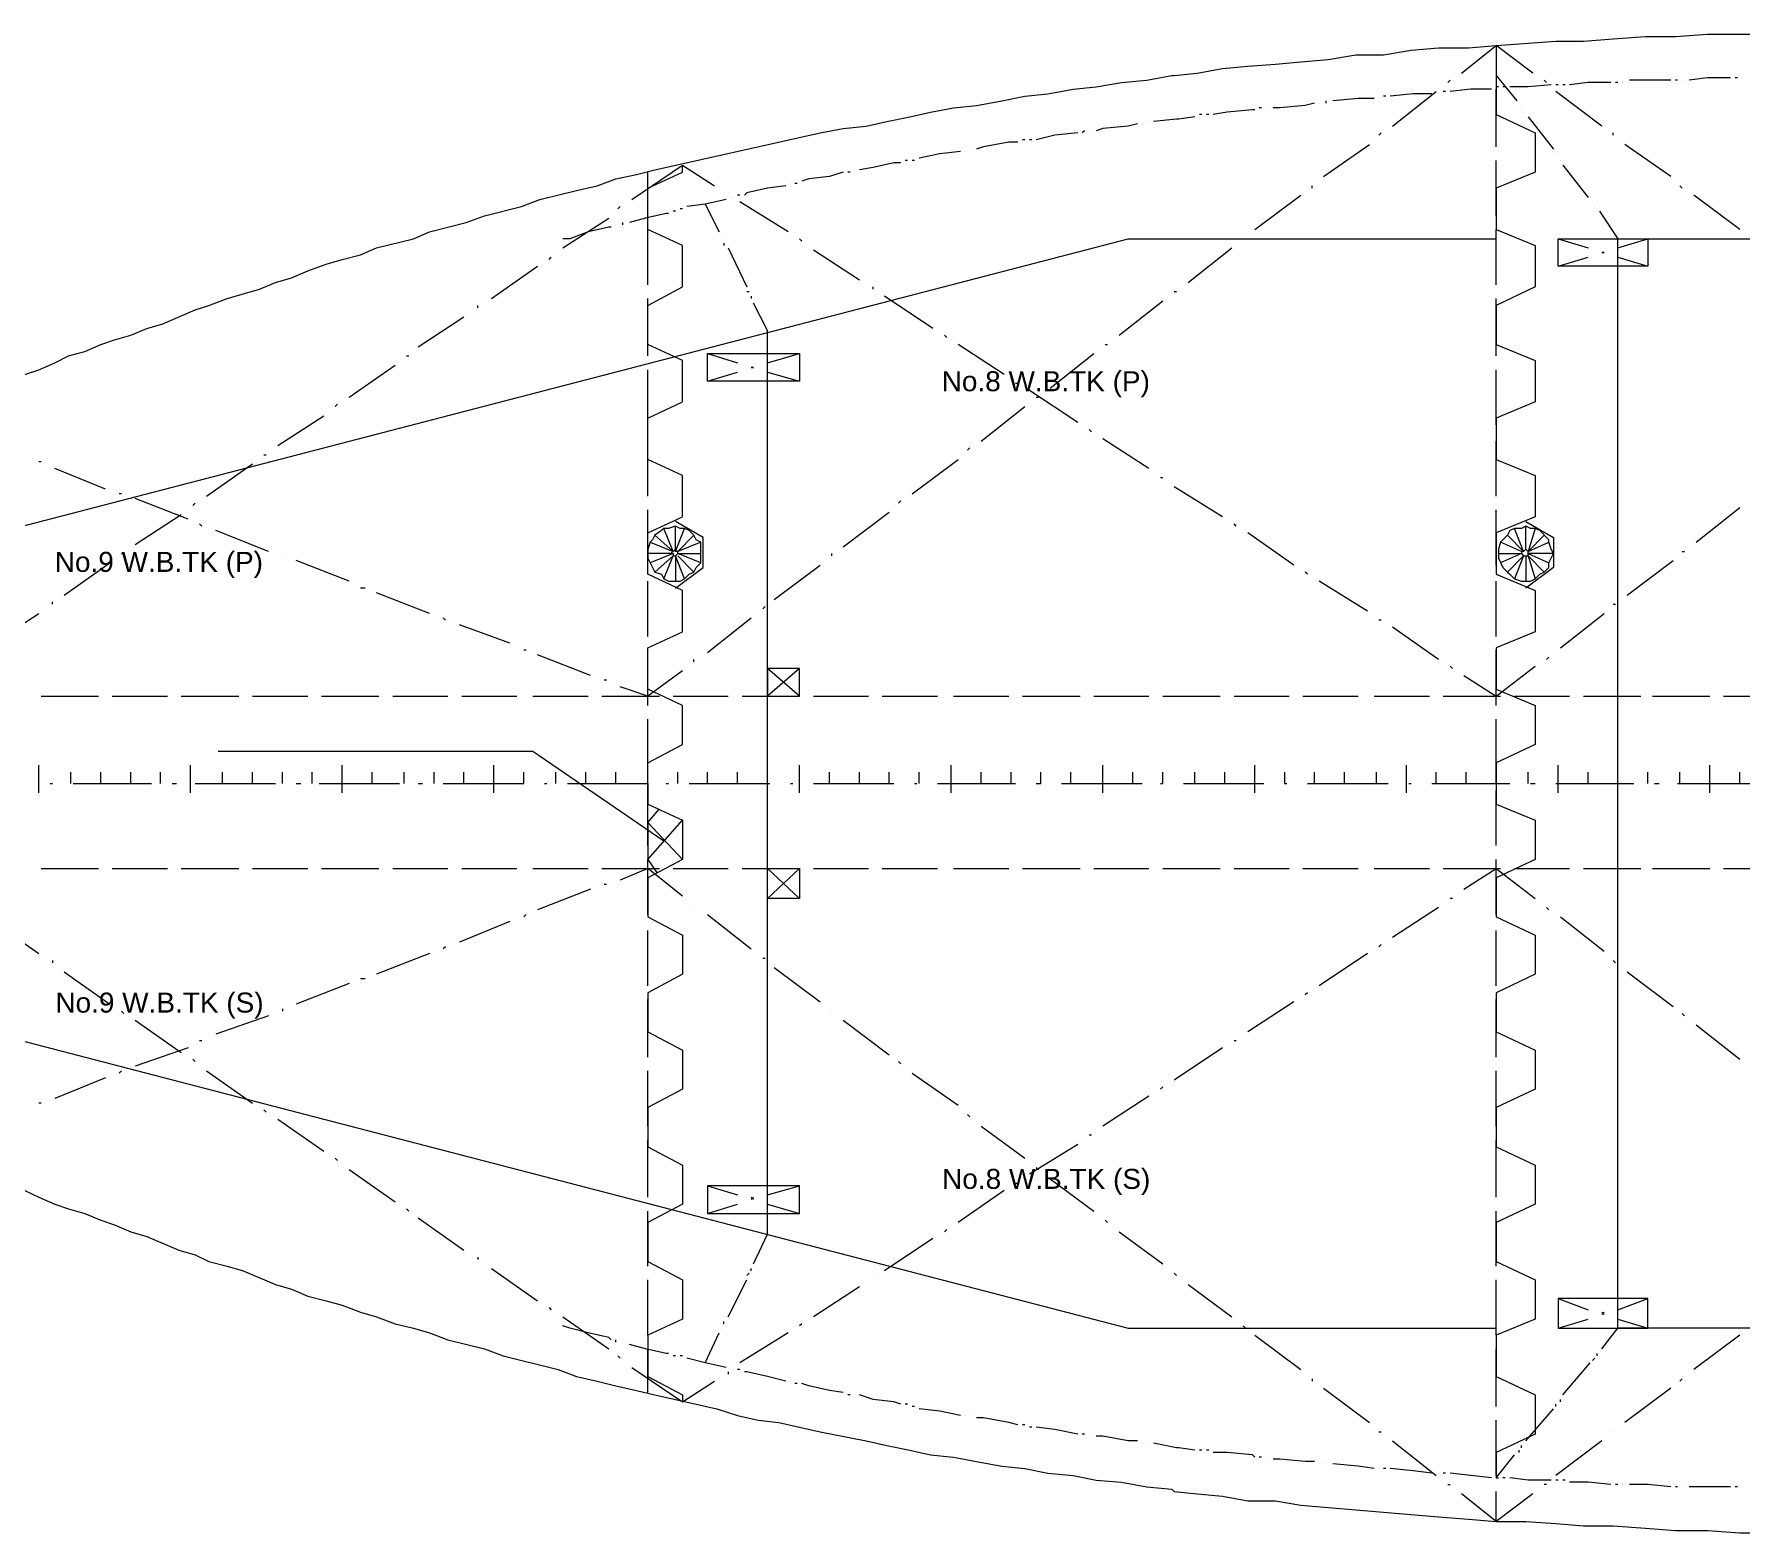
# Model space of a CAD drawing. Header units: millimetres. Extents: x -1005 to 294628, y -1154 to 182592.
# Drawn here: x 50170 to 101309, y 65571 to 110478 of the extents above; entities that cross this region are included whole.
import ezdxf

# ---------------------------------------------------------------- set-up
doc = ezdxf.new("R2010")
doc.units = ezdxf.units.MM
doc.layers.add('PDF_Geomertry', color=7, linetype='Continuous')
doc.styles.get("Standard").update_dxf_attribs({"font": 'arial.ttf'})

msp = doc.modelspace()

# ---------------------------------------------------------------- linework, layer by layer
at = {"layer": 'PDF_Geomertry', "lineweight": 5}
for points in [[(49894, 100284), (50307, 100422), (50789, 100629), (51203, 100835), (51685, 100973), (52167, 101180), (52580, 101318), (53062, 101455), (53544, 101662), (54027, 101800), (54991, 102213), (55404, 102351), (55955, 102557), (56919, 102833), (57401, 103039), (57884, 103177), (58366, 103384), (58917, 103590), (59399, 103728), (59950, 103866), (60432, 104073), (61534, 104348), (62016, 104555), (63118, 104830), (63669, 105037), (64771, 105312), (65322, 105519), (66424, 105794), (67044, 105932), (67595, 106139), (68215, 106277), (68766, 106414), (73725, 107516), (74414, 107654), (75102, 107723), (75722, 107861), (76411, 107998), (77031, 108136), (77720, 108274), (78408, 108343), (79166, 108481), (79855, 108618), (80543, 108687), (81301, 108825), (81990, 108894), (82747, 109032), (83505, 109100), (84263, 109238), (84332, 109238), (85020, 109307), (85778, 109445), (86536, 109514), (87362, 109583), (88120, 109651), (88946, 109720), (89773, 109858), (90599, 109858), (91426, 109996), (92252, 110065), (93148, 110065), (93974, 110134), (95765, 110271), (96591, 110271), (97487, 110340), (98451, 110409), (99346, 110409), (100311, 110478), (104168, 110478)], [(92941, 109307), (93974, 110134)], [(95076, 109307), (93974, 110134), (93974, 109238), (94594, 108481)], [(92528, 109032), (92597, 109100)], [(93974, 109238), (93974, 108067), (95145, 107516), (95145, 106345), (93974, 105863), (93974, 104624), (95145, 104141), (95145, 102902), (93974, 102351), (93974, 101180), (95145, 100698), (95145, 99458), (93974, 98976), (93974, 97736), (95145, 97254), (95145, 96014), (93974, 95532), (93974, 94292), (95145, 93810), (95145, 92570), (93974, 92088), (93974, 90849), (95145, 90366), (95145, 89196), (93974, 88645), (93974, 88025), (93974, 87405), (95145, 86923), (95145, 85752), (93974, 85201), (93974, 84030), (95145, 83479), (95145, 82308), (93974, 81757), (93974, 80586), (95145, 80035), (95145, 78864), (93974, 78313), (93974, 77142), (95145, 76591), (95145, 75421), (93974, 74870), (93974, 73699), (95145, 73148), (95145, 71977), (93974, 71495), (93974, 70255), (95145, 69704), (95145, 68533), (93974, 67982), (93974, 67224), (94043, 67224)], [(95627, 108963), (94938, 108894), (94387, 108894)], [(95489, 109032), (95420, 109100)], [(95834, 108963), (95765, 108963)], [(96040, 108963), (95972, 108963)], [(97418, 109032), (96729, 109032), (96178, 108963)], [(97625, 109032), (97556, 109032)], [(97762, 109032), (97762, 109032)], [(99209, 109100), (98520, 109100), (97969, 109100)], [(99415, 109100), (99346, 109100)], [(99553, 109100), (99553, 109100)], [(100999, 109169), (100311, 109169), (99760, 109100)], [(101206, 109169), (101137, 109169)], [(88877, 108481), (88877, 108412)], [(90324, 108549), (89842, 108549), (89084, 108481)], [(90461, 108549), (90461, 108549)], [(90668, 108618), (90599, 108618)], [(92046, 108687), (91495, 108687), (90806, 108618)], [(90875, 107723), (92183, 108756)], [(92252, 108687), (92252, 108687)], [(92459, 108756), (92390, 108756)], [(93836, 108825), (93216, 108825), (92597, 108756)], [(94043, 108894), (93974, 108894)], [(93974, 107103), (93974, 108825)], [(94250, 108894), (94181, 108894)], [(97142, 107723), (95765, 108756)], [(84951, 107998), (84469, 107930), (84400, 107930), (83712, 107861)], [(85158, 108067), (85089, 108067)], [(85365, 108067), (85296, 108067)], [(86742, 108205), (86673, 108205), (85916, 108136), (85502, 108067)], [(86949, 108274), (86880, 108274)], [(87087, 108274), (87087, 108274)], [(88533, 108412), (88257, 108343), (87500, 108274), (87293, 108274)], [(88671, 108412), (88671, 108412)], [(94732, 108274), (94732, 108274)], [(94801, 108136), (94801, 108136)], [(94938, 107998), (95696, 107034)], [(81439, 107516), (80750, 107447), (80199, 107310)], [(81645, 107585), (81577, 107516)], [(81783, 107585), (81783, 107585)], [(83230, 107792), (82954, 107723), (82196, 107654), (81990, 107585)], [(83367, 107792), (83367, 107792)], [(83574, 107861), (83574, 107861)], [(90461, 107447), (90530, 107516)], [(97487, 107447), (97487, 107516)], [(77926, 106965), (77306, 106896), (76686, 106759)], [(78064, 106965), (78064, 106965)], [(78271, 107034), (78271, 107034)], [(79648, 107241), (79373, 107241), (78615, 107103), (78408, 107034)], [(79855, 107310), (79786, 107310)], [(80061, 107310), (79992, 107310)], [(88808, 106208), (90186, 107172)], [(95765, 106896), (95765, 106896)], [(99209, 106208), (97831, 107172)], [(68077, 105519), (69592, 106552), (70557, 105932)], [(68559, 88025), (68559, 88645), (69592, 89196), (69592, 90366), (68559, 90849), (68559, 92088), (69592, 92570), (69592, 93810), (68559, 94292), (68559, 95532), (69592, 96014), (69592, 97254), (68559, 97736), (68559, 98976), (69592, 99458), (69592, 100698), (68559, 101180), (68559, 102351), (69592, 102902), (69592, 104141), (68559, 104624), (68559, 105863), (69592, 106345), (69592, 106552)], [(76135, 106621), (75929, 106621), (75309, 106483), (74896, 106414)], [(76342, 106690), (76273, 106690)], [(76549, 106690), (76480, 106690)], [(93974, 105037), (93974, 106690)], [(95903, 106690), (95903, 106690)], [(95972, 106552), (96729, 105588)], [(68559, 105037), (68559, 106345)], [(72692, 105932), (72141, 105863), (71521, 105726), (71452, 105657)], [(72829, 106001), (72829, 106001)], [(73036, 106001), (72967, 106001)], [(74414, 106345), (74000, 106208), (73380, 106139), (73174, 106070)], [(74620, 106345), (74551, 106345)], [(74758, 106345), (74758, 106345)], [(88464, 105863), (88464, 105932)], [(99553, 105863), (99484, 105932)], [(70901, 105519), (70281, 105381), (69730, 105312)], [(70281, 105381), (70694, 104555)], [(70970, 105726), (70970, 105726)], [(71108, 105588), (71108, 105588)], [(71314, 105657), (71245, 105657)], [(72761, 104555), (71314, 105450)], [(86742, 104624), (88120, 105657)], [(96867, 105450), (96867, 105450)], [(101275, 104624), (99897, 105657)], [(66011, 104073), (67388, 104968)], [(67664, 105243), (67733, 105312)], [(69179, 105106), (69110, 105106), (68490, 104968), (68008, 104830)], [(69386, 105175), (69317, 105175)], [(69592, 105243), (69523, 105243)], [(96936, 105312), (96936, 105312)], [(97073, 105175), (97625, 104348)], [(46657, 94912), (82954, 104348), (93974, 104348)], [(67457, 104692), (67388, 104692), (66768, 104555), (66217, 104348), (66011, 104348)], [(67595, 104761), (67595, 104761)], [(67802, 104830), (67802, 104761)], [(68559, 102971), (68559, 104624)], [(70763, 104348), (70763, 104348)], [(73174, 104279), (73105, 104348)], [(86398, 104348), (86467, 104348)], [(93974, 102971), (93974, 104624)], [(95834, 104348), (96729, 104073)], [(119527, 71701), (97625, 71701), (97625, 104348), (119527, 104348)], [(97625, 104073), (98520, 104348)], [(70832, 104210), (70832, 104141)], [(70970, 104073), (71521, 102902)], [(74896, 103108), (73518, 104004)], [(84745, 103039), (86053, 104073)], [(63876, 102557), (65253, 103522)], [(65598, 103728), (65666, 103797)], [(95834, 103522), (96729, 103797)], [(97625, 103797), (98520, 103522)], [(75309, 102833), (75309, 102902)], [(63462, 102282), (63462, 102351)], [(68559, 100835), (68559, 102557)], [(71521, 102764), (71590, 102764)], [(71659, 102626), (71659, 102557)], [(71727, 73630), (72141, 74525), (72141, 101593), (71727, 102420)], [(77100, 101662), (75653, 102626)], [(82679, 101455), (83987, 102488)], [(84332, 102764), (84400, 102764)], [(93974, 100835), (93974, 102557)], [(61672, 101111), (63049, 102006)], [(77513, 101386), (77444, 101455)], [(61327, 100835), (61396, 100835)], [(70350, 100904), (71245, 100629)], [(72141, 100629), (73105, 100904)], [(79235, 100284), (77857, 101180)], [(80612, 99871), (81921, 100904)], [(82265, 101180), (82334, 101180)], [(59605, 99596), (60983, 100560)], [(68559, 98769), (68559, 100422)], [(70350, 100078), (71245, 100353)], [(72141, 100353), (73105, 100078)], [(93974, 98769), (93974, 100422)], [(79648, 100009), (79579, 100009)], [(81439, 98838), (79992, 99802)], [(59192, 99320), (59261, 99389)], [(78546, 98287), (79855, 99320)], [(80199, 99596), (80268, 99596)], [(57470, 98149), (58848, 99045)], [(68559, 96634), (68559, 98356)], [(81852, 98563), (81783, 98631)], [(83574, 97461), (82196, 98356)], [(93974, 96634), (93974, 98287)], [(57057, 97874), (57126, 97874)], [(76480, 96703), (77857, 97736)], [(78133, 98012), (78202, 98080)], [(50376, 97667), (50307, 97667)], [(52305, 96841), (50789, 97461)], [(55335, 96634), (56713, 97598)], [(83987, 97185), (83918, 97185)], [(52787, 96703), (52718, 96703)], [(85778, 96014), (84332, 96910)], [(54784, 95945), (53200, 96565)], [(54922, 96359), (54991, 96427)], [(68559, 94568), (68559, 96221)], [(74414, 95119), (75791, 96152)], [(76067, 96427), (76135, 96496)], [(93974, 94568), (93974, 96221)], [(99966, 95257), (101275, 96290)], [(53200, 95188), (54578, 96083)], [(55197, 95739), (55129, 95808)], [(69317, 94981), (69041, 95670)], [(69386, 93879), (70212, 94499), (70212, 95394), (69386, 95876)], [(69386, 95050), (69386, 95739)], [(69386, 94981), (69661, 95670)], [(86191, 95739), (86122, 95808)], [(94319, 95463), (94801, 94981), (94525, 95670)], [(94869, 95876), (95696, 95394), (95696, 94499), (94869, 93879)], [(94869, 95050), (94869, 95739)], [(95145, 95670), (94938, 94981), (95558, 95257)], [(57195, 94981), (55611, 95601)], [(68628, 95257), (69317, 94981), (68766, 95463)], [(70143, 95257), (69455, 94981), (69937, 95463)], [(87913, 94568), (86536, 95532)], [(94732, 94981), (94112, 95257)], [(94938, 94981), (95420, 95463)], [(51065, 93672), (52442, 94637)], [(52787, 94912), (52856, 94912)], [(57608, 94843), (57608, 94843)], [(59605, 94086), (58021, 94706)], [(69248, 94912), (68559, 94912)], [(69317, 94912), (68628, 94637)], [(69041, 94155), (69317, 94843), (68766, 94361)], [(69661, 94155), (69386, 94843), (69386, 94086)], [(70143, 94637), (69455, 94912), (70143, 94912)], [(69455, 94843), (69937, 94361)], [(74069, 94843), (74069, 94912)], [(94043, 94912), (94732, 94912), (94112, 94637)], [(94319, 94361), (94801, 94843), (94525, 94155)], [(94869, 94843), (94869, 94086)], [(95696, 94912), (94938, 94912), (95558, 94637)], [(95420, 94361), (94938, 94843), (95145, 94155)], [(97900, 93672), (99277, 94706)], [(99553, 94981), (99622, 94981)], [(72347, 93535), (73725, 94568)], [(88326, 94292), (88257, 94361)], [(60088, 93879), (59950, 93879)], [(62016, 93121), (60432, 93741)], [(68559, 92433), (68559, 94086)], [(90117, 93190), (88671, 94086)], [(93974, 92433), (93974, 94086)], [(48930, 92226), (50307, 93121)], [(50721, 93397), (50721, 93466)], [(72003, 93259), (72072, 93328)], [(95903, 92088), (97211, 93121)], [(97487, 93397), (97556, 93397)], [(62498, 92915), (62429, 92984)], [(64427, 92226), (62911, 92777)], [(70350, 91951), (71659, 92984)], [(90530, 92915), (90461, 92915)], [(92252, 91744), (90875, 92708)], [(64909, 92019), (64840, 92019)], [(66837, 91262), (65253, 91882)], [(68559, 90366), (68559, 92019)], [(69937, 91675), (69937, 91744)], [(93974, 90366), (93974, 92019)], [(95489, 91744), (95558, 91813)], [(67319, 91124), (67251, 91124)], [(69592, 91400), (68559, 90642), (67733, 90917)], [(71383, 90642), (73105, 90642), (72141, 91468)], [(73105, 91468), (72141, 90642)], [(92665, 91468), (92597, 91537)], [(93010, 91262), (93974, 90642), (95145, 91537)], [(50376, 90642), (52098, 90642)], [(52511, 90642), (54164, 90642)], [(54578, 90642), (56299, 90642)], [(56713, 90642), (58366, 90642)], [(58779, 90642), (60501, 90642)], [(60914, 90642), (62567, 90642)], [(62980, 90642), (64633, 90642)], [(65115, 90642), (66768, 90642)], [(67182, 90642), (68904, 90642)], [(69317, 90642), (70970, 90642)], [(73518, 90642), (75171, 90642)], [(75584, 90642), (77237, 90642)], [(77720, 90642), (79373, 90642)], [(79786, 90642), (81508, 90642)], [(81921, 90642), (83574, 90642)], [(83987, 90642), (85709, 90642)], [(86122, 90642), (87775, 90642)], [(88189, 90642), (89842, 90642)], [(90324, 90642), (91977, 90642)], [(92390, 90642), (94112, 90642)], [(94525, 90642), (96178, 90642)], [(96591, 90642), (98313, 90642)], [(98658, 90642), (100379, 90642)], [(100793, 90642), (102446, 90642)], [(68559, 88231), (68559, 89953)], [(93974, 88231), (93974, 89953)], [(55680, 88989), (65115, 88989), (69041, 86303)], [(50307, 87749), (50307, 88576)], [(54853, 87749), (54853, 88576)], [(59399, 87749), (59399, 88576)], [(63945, 87749), (63945, 88576)], [(68559, 87749), (68559, 88576)], [(73105, 87749), (73105, 88576)], [(77651, 87749), (77651, 88576)], [(82196, 87749), (82196, 88576)], [(86742, 87749), (86742, 88576)], [(91288, 87749), (91288, 88576)], [(95834, 87749), (95834, 88576)], [(100379, 87749), (100379, 88576)], [(50652, 88025), (50721, 88025)], [(51272, 88025), (51272, 88369)], [(51340, 88025), (53682, 88025)], [(52167, 88025), (52167, 88369)], [(53062, 88025), (53062, 88369)], [(53958, 88025), (53958, 88369)], [(54302, 88025), (54440, 88025)], [(54991, 88025), (57401, 88025)], [(55817, 88025), (55817, 88369)], [(56713, 88025), (56713, 88369)], [(57608, 88025), (57608, 88369)], [(58021, 88025), (58159, 88025)], [(58503, 88025), (58503, 88369)], [(58710, 88025), (61121, 88025)], [(60294, 88025), (60294, 88369)], [(61258, 88025), (61258, 88369)], [(61672, 88025), (61809, 88025)], [(62154, 88025), (62154, 88369)], [(62429, 88025), (64840, 88025), (64840, 88369)], [(63049, 88025), (63049, 88369)], [(65460, 88025), (65529, 88025)], [(65804, 88025), (65804, 88369)], [(66149, 88025), (68559, 88025), (68559, 87405), (69592, 86923), (69592, 85752), (68559, 85201), (68559, 84030), (69592, 83479), (69592, 82308), (68559, 81757), (68559, 80586), (69592, 80035), (69592, 78864), (68559, 78313), (68559, 77142), (69592, 76591), (69592, 75421), (68559, 74870), (68559, 73699), (69592, 73148), (69592, 71977), (68559, 71495), (68559, 70255), (69592, 69704), (69592, 69497)], [(66700, 88025), (66700, 88369)], [(67595, 88025), (67595, 88369)], [(69110, 88025), (69179, 88025)], [(69455, 88025), (69455, 88369)], [(69799, 88025), (72210, 88025)], [(70350, 88025), (70350, 88369)], [(71245, 88025), (71245, 88369)], [(72141, 88025), (72141, 88369)], [(72829, 88025), (72898, 88025)], [(73518, 88025), (75929, 88025)], [(74000, 88025), (74000, 88369)], [(74896, 88025), (74896, 88369)], [(75791, 88025), (75791, 88369)], [(76549, 88025), (76618, 88025)], [(76686, 88025), (76686, 88369)], [(77237, 88025), (79579, 88025)], [(78546, 88025), (78546, 88369)], [(79441, 88025), (79441, 88369)], [(80199, 88025), (80337, 88025), (80337, 88369)], [(80957, 88025), (83367, 88025)], [(81232, 88025), (81232, 88369)], [(83092, 88025), (83092, 88369)], [(83918, 88025), (83987, 88025), (83987, 88369)], [(84607, 88025), (87018, 88025)], [(84951, 88025), (84951, 88369)], [(85847, 88025), (85847, 88369)], [(87638, 88369), (87638, 88025), (87706, 88025)], [(88326, 88025), (90737, 88025)], [(88533, 88025), (88533, 88369)], [(89428, 88025), (89428, 88369)], [(90393, 88025), (90393, 88369)], [(91357, 88025), (91426, 88025)], [(92046, 88025), (94387, 88025)], [(92183, 88025), (92183, 88369)], [(93079, 88025), (93079, 88369)], [(93974, 88025), (93974, 88369)], [(94938, 88025), (94938, 88369)], [(95007, 88025), (95145, 88025)], [(95765, 88025), (98107, 88025)], [(96729, 88025), (96729, 88369)], [(97625, 88025), (97625, 88369)], [(98520, 88025), (98520, 88369)], [(98726, 88025), (98864, 88025)], [(99415, 88025), (101826, 88025)], [(99484, 88025), (99484, 88369)], [(101275, 88025), (101275, 88369)], [(68559, 86165), (68559, 87818)], [(93974, 86165), (93974, 87818)], [(69592, 85752), (68559, 86854), (68904, 87267)], [(68559, 84099), (68559, 85752), (69592, 86923)], [(68559, 86854), (68559, 85752), (68835, 85339)], [(50376, 85476), (52098, 85476)], [(52511, 85476), (54164, 85476)], [(54578, 85476), (56299, 85476)], [(56713, 85476), (58366, 85476)], [(58779, 85476), (60501, 85476)], [(60914, 85476), (62567, 85476)], [(62980, 85476), (64633, 85476)], [(65115, 85476), (66768, 85476)], [(67182, 85476), (68904, 85476)], [(69592, 84650), (68559, 85476), (67733, 85132)], [(69317, 85476), (70970, 85476)], [(71383, 85476), (73105, 85476), (72141, 84581)], [(73105, 84581), (72141, 85476)], [(73518, 85476), (75171, 85476)], [(75584, 85476), (77237, 85476)], [(77720, 85476), (79373, 85476)], [(79786, 85476), (81508, 85476)], [(81921, 85476), (83574, 85476)], [(83987, 85476), (85709, 85476)], [(86122, 85476), (87775, 85476)], [(88189, 85476), (89842, 85476)], [(90324, 85476), (91977, 85476)], [(92390, 85476), (94112, 85476)], [(93010, 84856), (93974, 85476), (95145, 84581)], [(93974, 84099), (93974, 85752)], [(94525, 85476), (96178, 85476)], [(96591, 85476), (98313, 85476)], [(98658, 85476), (100379, 85476)], [(100793, 85476), (102446, 85476)], [(67319, 84994), (67251, 84994)], [(66837, 84856), (65253, 84237)], [(92665, 84581), (92597, 84581)], [(48930, 83892), (50307, 82928)], [(64427, 83892), (62911, 83272)], [(64909, 84099), (64840, 84030)], [(69937, 84374), (69937, 84374)], [(70350, 84099), (71659, 83066)], [(92252, 84305), (90875, 83410)], [(95489, 84305), (95558, 84237)], [(95903, 84030), (97211, 82997)], [(68559, 81964), (68559, 83617)], [(93974, 81964), (93974, 83617)], [(62016, 82928), (60432, 82308)], [(62498, 83135), (62429, 83066)], [(90117, 82928), (88671, 81964)], [(90530, 83203), (90461, 83135)], [(50721, 82721), (50721, 82652)], [(51065, 82377), (52442, 81413)], [(72003, 82790), (72072, 82790)], [(72347, 82515), (73725, 81482)], [(97487, 82721), (97556, 82652)], [(97900, 82377), (99277, 81344)], [(59605, 82033), (58021, 81413)], [(60088, 82170), (59950, 82170)], [(68559, 79829), (68559, 81550)], [(87913, 81482), (86536, 80586)], [(88326, 81757), (88257, 81688)], [(93974, 79829), (93974, 81550)], [(46381, 80793), (46657, 81137), (82954, 71701), (93974, 71701)], [(52787, 81206), (52856, 81137)], [(53200, 80931), (54578, 79966)], [(57195, 81068), (55611, 80517)], [(57608, 81275), (57608, 81206)], [(74069, 81206), (74069, 81206)], [(74414, 80931), (75791, 79897)], [(99553, 81137), (99622, 81068)], [(55197, 80311), (55129, 80311)], [(86191, 80311), (86122, 80311)], [(99966, 80793), (101275, 79760)], [(54784, 80104), (53200, 79553)], [(85778, 80104), (84332, 79140)], [(52787, 79415), (52718, 79346)], [(54922, 79760), (54991, 79691)], [(55335, 79415), (56713, 78451)], [(68559, 77762), (68559, 79415)], [(76067, 79691), (76135, 79622)], [(76480, 79346), (77857, 78382)], [(93974, 77762), (93974, 79415)], [(52305, 79209), (50789, 78589)], [(83987, 78933), (83918, 78864)], [(50376, 78451), (50307, 78451)], [(57057, 78244), (57126, 78176)], [(83574, 78658), (82196, 77762)], [(57470, 77969), (58848, 77005)], [(78133, 78107), (78202, 78038)], [(78546, 77762), (79855, 76798)], [(68559, 75627), (68559, 77349)], [(81852, 77487), (81783, 77487)], [(93974, 75627), (93974, 77349)], [(59192, 76798), (59261, 76729)], [(81439, 77211), (79992, 76316)], [(59605, 76454), (60983, 75489)], [(80199, 76523), (80268, 76454)], [(49894, 75834), (50307, 75627), (50789, 75421), (51203, 75283), (51685, 75145), (52167, 74938), (52580, 74801), (53062, 74594), (53544, 74456), (54509, 74043), (54991, 73905), (55404, 73699), (55955, 73561), (56437, 73423), (57401, 73010), (57884, 72872), (58366, 72666), (58917, 72528), (59399, 72390), (59950, 72183), (60432, 72046), (60983, 71839), (61534, 71701), (62016, 71564), (62567, 71357), (63669, 71081), (64220, 70875), (65873, 70462), (66424, 70255), (67044, 70117), (67595, 69979), (68215, 69842), (68766, 69704), (70625, 69291), (71245, 69084), (71865, 68946), (72485, 68877), (73725, 68602), (75102, 68326), (75722, 68189), (76411, 68051), (77031, 67913), (77720, 67844), (78408, 67707), (79166, 67569), (79855, 67500), (80543, 67362), (81301, 67293), (81990, 67155), (82747, 67087), (83505, 66949), (84263, 66880), (84332, 66811), (85020, 66742), (85778, 66673), (86536, 66536), (87362, 66536), (88120, 66398), (92252, 66053), (93148, 65985), (93974, 65916), (94869, 65916), (95765, 65847), (96591, 65778), (97487, 65778), (98451, 65709), (99346, 65640), (100311, 65640), (101275, 65571), (106578, 65571)], [(70350, 75972), (71245, 75696)], [(72141, 75696), (73105, 75972)], [(79235, 75834), (77857, 74870)], [(79648, 76040), (79579, 76040)], [(80612, 76178), (81921, 75214)], [(61327, 75283), (61396, 75214)], [(68559, 73561), (68559, 75214)], [(70350, 75145), (71245, 75421)], [(71659, 75558), (71727, 75627)], [(71659, 75627), (71727, 75558)], [(72141, 75421), (73105, 75145)], [(93974, 73561), (93974, 75214)], [(61672, 75007), (63049, 74043)], [(82265, 74938), (82334, 74870)], [(77100, 74387), (75653, 73423)], [(77513, 74663), (77444, 74594)], [(82679, 74594), (83987, 73630)], [(63462, 73836), (63462, 73767)], [(63876, 73492), (65253, 72528)], [(68559, 71495), (68559, 73148)], [(70970, 72046), (71521, 73148)], [(71521, 73285), (71590, 73354)], [(71659, 73423), (71659, 73492)], [(75309, 73216), (75309, 73216)], [(84332, 73354), (84400, 73285)], [(93974, 71495), (93974, 73148)], [(74896, 72941), (73518, 72046)], [(84745, 73010), (86053, 72046)], [(65598, 72321), (65666, 72252)], [(95834, 72597), (96729, 72252)], [(97142, 72183), (97211, 72115)], [(97142, 72115), (97211, 72183)], [(97625, 72252), (98520, 72597)], [(66011, 72046), (67388, 71081)], [(67457, 71357), (67388, 71426), (66768, 71564), (66217, 71701), (66011, 71770)], [(70763, 71701), (70763, 71701)], [(70832, 71839), (70832, 71908)], [(73174, 71839), (73105, 71770)], [(86398, 71770), (86467, 71701)], [(95834, 71701), (96729, 71977)], [(97142, 71081), (97625, 71701)], [(97625, 71977), (98520, 71701)], [(67595, 71288), (67595, 71357)], [(67802, 71288), (67802, 71288)], [(69179, 70944), (69110, 70944), (68490, 71081), (68008, 71219)], [(70281, 70668), (70694, 71564)], [(72761, 71564), (71314, 70668)], [(86742, 71495), (88120, 70462)], [(101275, 71495), (99897, 70462)], [(67664, 70875), (67733, 70806)], [(68559, 69773), (68559, 71081)], [(69386, 70875), (69317, 70875)], [(69592, 70875), (69523, 70875)], [(70901, 70530), (70281, 70668), (69730, 70806)], [(93974, 69360), (93974, 71081)], [(95972, 69704), (96798, 70668)], [(96867, 70737), (96936, 70806)], [(97005, 70875), (97005, 70944)], [(68077, 70530), (69592, 69497), (70557, 70117)], [(70970, 70393), (70970, 70324)], [(71108, 70462), (71108, 70462)], [(71314, 70462), (71245, 70462)], [(72692, 70117), (72141, 70255), (71521, 70393), (71452, 70393)], [(72829, 70117), (72829, 70117)], [(88464, 70186), (88464, 70117)], [(99553, 70186), (99484, 70117)], [(73036, 70048), (72967, 70048)], [(74414, 69773), (74000, 69842), (73380, 69979), (73174, 70048)], [(74620, 69704), (74551, 69704)], [(74758, 69704), (74758, 69704)], [(76135, 69428), (75929, 69497), (75309, 69566), (74896, 69704)], [(88808, 69911), (90186, 68877)], [(95903, 69497), (95903, 69566)], [(99209, 69911), (97831, 68877)], [(76342, 69428), (76273, 69428)], [(76549, 69360), (76480, 69360)], [(77926, 69084), (77306, 69222), (76686, 69291)], [(78064, 69084), (78064, 69084)], [(78271, 69084), (78271, 69084)], [(94869, 68326), (95696, 69291)], [(95765, 69360), (95765, 69428)], [(79648, 68809), (79373, 68877), (78615, 69015), (78408, 69015)], [(79855, 68809), (79786, 68809)], [(80061, 68740), (79992, 68740)], [(81439, 68533), (80750, 68671), (80199, 68740)], [(81645, 68533), (81577, 68533)], [(81783, 68533), (81783, 68533)], [(90461, 68602), (90530, 68602)], [(93974, 67293), (93974, 68946)], [(97487, 68602), (97487, 68602)], [(83230, 68326), (82954, 68326), (82196, 68464), (81990, 68464)], [(83367, 68257), (83367, 68257)], [(83574, 68257), (83574, 68257)], [(84951, 68051), (84469, 68120), (84400, 68120), (83712, 68257)], [(85158, 68051), (85089, 68051)], [(85365, 68051), (85296, 68051)], [(90875, 68326), (92183, 67293)], [(94663, 67982), (94663, 68051)], [(94732, 68120), (94732, 68189)], [(97142, 68326), (95765, 67293)], [(86742, 67844), (86673, 67913), (85916, 67982), (85502, 67982)], [(86949, 67844), (86880, 67844)], [(87087, 67844), (87087, 67844)], [(88533, 67707), (88257, 67707), (87500, 67775), (87293, 67775)], [(88671, 67638), (88671, 67638)], [(88877, 67638), (88877, 67638)], [(90324, 67500), (89842, 67569), (89084, 67638)], [(93974, 67224), (94525, 67913)], [(90461, 67500), (90461, 67500)], [(90668, 67500), (90599, 67500)], [(92046, 67362), (91495, 67431), (90806, 67500)], [(92252, 67362), (92252, 67362)], [(92459, 67362), (92390, 67362)], [(92528, 67018), (92597, 67018)], [(93836, 67224), (93216, 67293), (92597, 67362)], [(94250, 67224), (94181, 67224)], [(95627, 67155), (94938, 67155), (94387, 67224)], [(95489, 67018), (95420, 67018)], [(95834, 67155), (95765, 67155)], [(96040, 67155), (95972, 67155)], [(97418, 67018), (96729, 67087), (96178, 67087)], [(97625, 67018), (97556, 67018)], [(97762, 67018), (97762, 67018)], [(99209, 66949), (98520, 67018), (97969, 67018)], [(95076, 66742), (93974, 65916), (92941, 66742)], [(93974, 65916), (93974, 66811)], [(99415, 66949), (99346, 66949)], [(99553, 66949), (99553, 66949)], [(100999, 66949), (100311, 66949), (99760, 66949)], [(101206, 66949), (101137, 66949)]]:
    msp.add_lwpolyline(points, dxfattribs=at)
for points in [[(95834, 104348), (98520, 104348), (98520, 103522), (95834, 103522), (95834, 104348)], [(97211, 103935), (97142, 103935)], [(70350, 100904), (73105, 100904), (73105, 100078), (70350, 100078), (70350, 100904)], [(71727, 100491), (71659, 100491)], [(69386, 94086), (69523, 94086), (69661, 94155), (69799, 94292), (69937, 94361), (70006, 94499), (70143, 94637), (70143, 95257), (70006, 95325), (69937, 95463), (69799, 95601), (69661, 95670), (69523, 95670), (69386, 95739), (69179, 95670), (69041, 95670), (68972, 95601), (68766, 95463), (68697, 95325), (68628, 95257), (68559, 95050), (68559, 94774), (68697, 94499), (68766, 94361), (68972, 94292), (69041, 94155), (69179, 94086), (69386, 94086)], [(94869, 94086), (95007, 94086), (95145, 94155), (95283, 94292), (95420, 94361), (95558, 94499), (95558, 94637), (95696, 94912), (95627, 95050), (95558, 95257), (95558, 95325), (95283, 95601), (95145, 95670), (95007, 95670), (94869, 95739), (94732, 95670), (94525, 95670), (94387, 95601), (94319, 95463), (94112, 95257), (94043, 95050), (94043, 94774), (94181, 94499), (94319, 94361), (94387, 94292), (94525, 94155), (94732, 94086), (94869, 94086)], [(69386, 94843), (69455, 94912), (69455, 94981), (69386, 94981), (69386, 95050), (69248, 94912), (69317, 94912), (69317, 94843), (69386, 94843)], [(94869, 94843), (94938, 94843), (94938, 94981), (94869, 95050), (94801, 94981), (94732, 94981), (94732, 94912), (94801, 94843), (94869, 94843)], [(72141, 90642), (73105, 90642), (73105, 91468), (72141, 91468), (72141, 90642)], [(72141, 85476), (73105, 85476), (73105, 84581), (72141, 84581), (72141, 85476)], [(70350, 75145), (73105, 75145), (73105, 75972), (70350, 75972), (70350, 75145)], [(95834, 71701), (98520, 71701), (98520, 72597), (95834, 72597), (95834, 71701)]]:
    msp.add_lwpolyline(points, close=True, dxfattribs=at)

# ---------------------------------------------------------------- texts
for s, p in [('No.8 W.B.TK (P)', (77362, 99778)), ('No.9 W.B.TK (P)', (50787, 94365)), ('No.9 W.B.TK (S)', (50805, 81160)), ('No.8 W.B.TK (S)', (77375, 75878))]:
    msp.add_text(s, height=600).set_placement(p)

doc.saveas('drawing.dxf')
